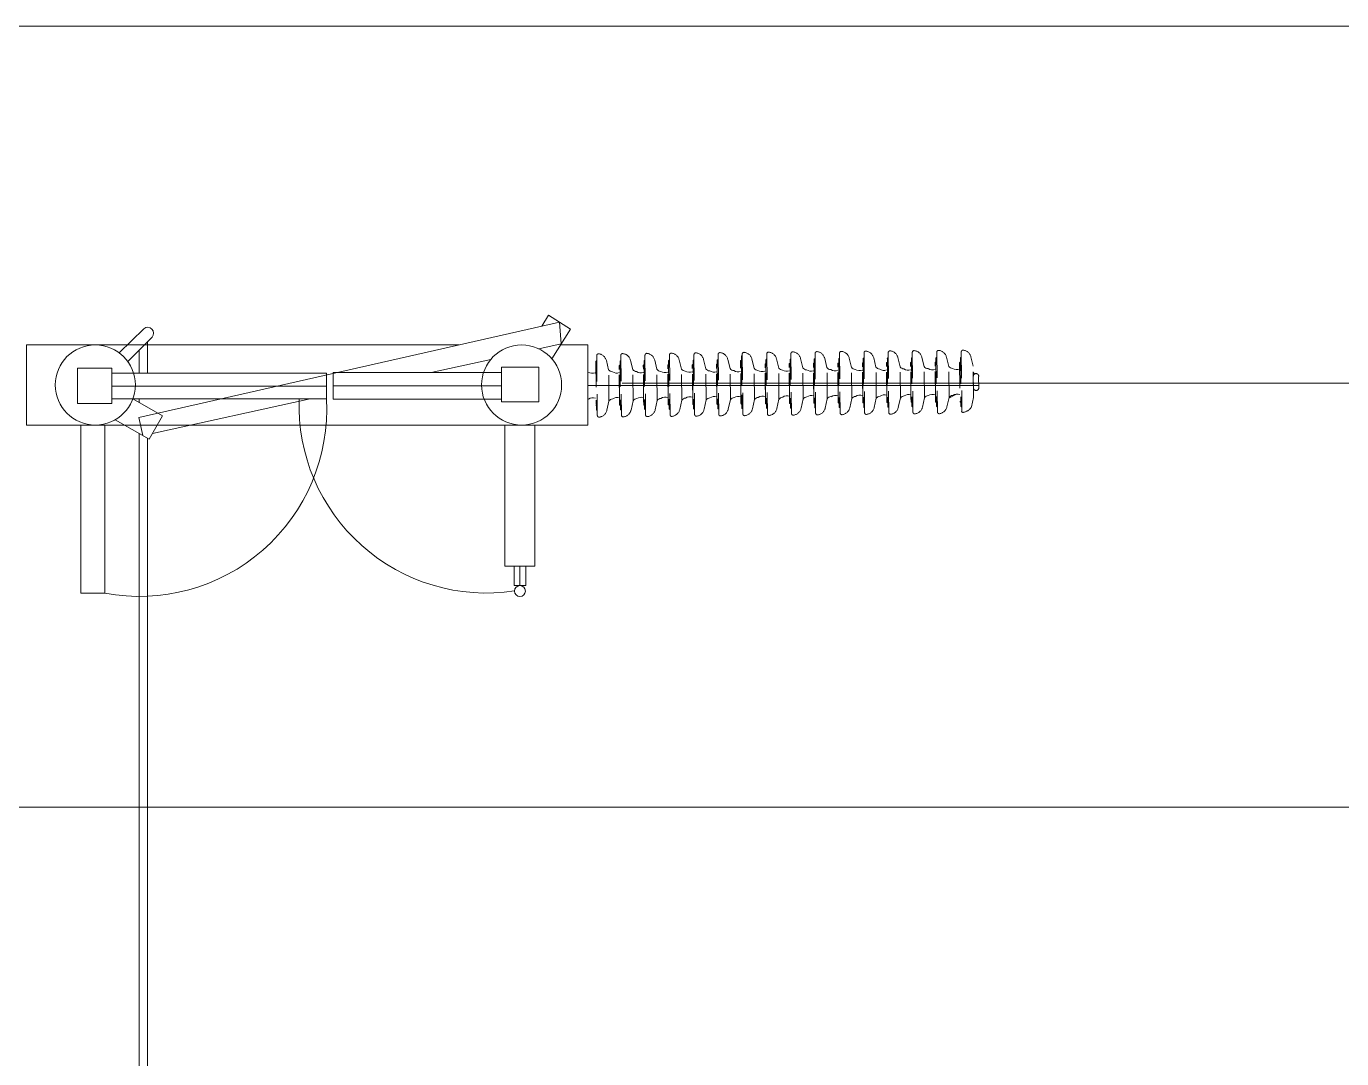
# Model space of a CAD drawing. Header units: inches. Extents: x 3989 to 4711, y 2881 to 3348.
# Drawn here: x 4179.83 to 4205.35, y 3049.11 to 3069.14 of the extents above; entities that cross this region are included whole.
import ezdxf

# ---------------------------------------------------------------- set-up
doc = ezdxf.new("R2010")
doc.units = ezdxf.units.IN
doc.header["$MEASUREMENT"] = 0
doc.linetypes.add('DASHED', pattern=[0.75, 0.5, -0.25])
doc.layers.add('COTAS', color=4, linetype='Continuous')
doc.layers.add('medidas', color=3, linetype='Continuous')

# ---------------------------------------------------------------- blocks, each defined once
blk = doc.blocks.new('*U13')
at = {"color": 0, "linetype": 'DASHED', "lineweight": 0}
for p, q in [((-124.367, -90.294), (-124.379, -91.453)), ((-124.368, -90.3), (-124.379, -91.46)), ((-123.892, -90.298), (-123.904, -91.458)), ((-123.417, -90.303), (-123.429, -91.463)), ((-122.949, -90.308), (-122.961, -91.468)), ((-122.481, -90.313), (-122.492, -91.473)), ((-122.006, -90.318), (-122.017, -91.477)), ((-121.53, -90.322), (-121.542, -91.482)), ((-124.605, -91.18), (-124.599, -90.569)), ((-124.555, -90.39), (-124.599, -90.569)), ((-124.351, -90.412), (-124.361, -91.349)), ((-124.335, -90.5), (-124.343, -91.261)), ((-124.13, -91.179), (-124.124, -90.574)), ((-124.08, -90.395), (-124.124, -90.574)), ((-123.885, -90.401), (-123.893, -90.401)), ((-123.876, -90.41), (-123.886, -91.347)), ((-123.868, -90.49), (-123.877, -90.49)), ((-123.867, -91.175), (-123.86, -90.57)), ((-123.655, -91.183), (-123.649, -90.578)), ((-123.605, -90.399), (-123.649, -90.578)), ((-123.41, -90.406), (-123.418, -90.406)), ((-123.401, -90.415), (-123.411, -91.352)), ((-123.393, -90.494), (-123.402, -90.494)), ((-123.391, -91.179), (-123.385, -90.574)), ((-123.137, -90.404), (-123.18, -90.583)), ((-122.941, -90.411), (-122.95, -90.411)), ((-122.933, -90.42), (-122.942, -91.357)), ((-122.925, -90.499), (-122.934, -90.499)), ((-122.923, -91.184), (-122.917, -90.579)), ((-122.668, -90.409), (-122.712, -90.588)), ((-122.473, -90.416), (-122.482, -90.416)), ((-122.465, -90.424), (-122.474, -91.361)), ((-122.457, -90.504), (-122.465, -90.504)), ((-122.193, -90.414), (-122.237, -90.593)), ((-121.998, -90.42), (-122.007, -90.42)), ((-121.989, -90.429), (-121.999, -91.366)), ((-121.982, -90.509), (-121.99, -90.509)), ((-121.718, -90.418), (-121.762, -90.597)), ((-121.523, -90.425), (-121.531, -90.425)), ((-121.514, -90.434), (-121.524, -91.371)), ((-121.506, -90.513), (-121.515, -90.513)), ((-121.25, -90.423), (-121.294, -90.602)), ((-121.062, -90.327), (-121.074, -91.487)), ((-121.055, -90.43), (-121.063, -90.43)), ((-121.046, -90.439), (-121.055, -91.376)), ((-121.038, -90.518), (-121.047, -90.518)), ((-120.782, -90.428), (-120.825, -90.607)), ((-120.594, -90.332), (-120.606, -91.492)), ((-120.594, -90.332), (-120.606, -91.492)), ((-120.586, -90.435), (-120.595, -90.435)), ((-120.578, -90.444), (-120.587, -91.381)), ((-120.578, -90.444), (-120.587, -91.381)), ((-120.306, -90.433), (-120.35, -90.611)), ((-120.119, -90.336), (-120.131, -91.496)), ((-120.119, -90.336), (-120.131, -91.496)), ((-120.11, -90.368), (-120.119, -90.368)), ((-120.103, -90.448), (-120.112, -91.385)), ((-120.102, -90.377), (-120.111, -91.314)), ((-119.838, -90.438), (-119.882, -90.617)), ((-119.65, -90.341), (-119.662, -91.501)), ((-119.643, -90.444), (-119.652, -90.444)), ((-119.634, -90.453), (-119.644, -91.39)), ((-119.626, -90.533), (-119.635, -90.533)), ((-119.37, -90.442), (-119.414, -90.621)), ((-119.182, -90.346), (-119.194, -91.506)), ((-119.175, -90.449), (-119.183, -90.449)), ((-119.166, -90.458), (-119.176, -91.395)), ((-119.158, -90.537), (-119.167, -90.537)), ((-118.895, -90.447), (-118.938, -90.626)), ((-118.707, -90.351), (-118.719, -91.511)), ((-118.699, -90.454), (-118.708, -90.454)), ((-118.691, -90.463), (-118.7, -91.4)), ((-118.683, -90.542), (-118.692, -90.542)), ((-118.42, -90.452), (-118.463, -90.631)), ((-118.232, -90.356), (-118.244, -91.515)), ((-118.224, -90.458), (-118.233, -90.458)), ((-118.216, -90.467), (-118.225, -91.404)), ((-118.208, -90.547), (-118.217, -90.547)), ((-117.951, -90.457), (-117.995, -90.636)), ((-117.764, -90.361), (-117.775, -91.52)), ((-117.756, -90.463), (-117.765, -90.463)), ((-117.748, -90.472), (-117.757, -91.409)), ((-117.74, -90.552), (-117.748, -90.552)), ((-117.483, -90.462), (-117.527, -90.64)), ((-117.295, -90.365), (-117.307, -91.525)), ((-117.288, -90.468), (-117.296, -90.468)), ((-117.279, -90.477), (-117.289, -91.414)), ((-124.704, -90.772), (-124.707, -90.995)), ((-124.601, -90.773), (-124.603, -90.996)), ((-124.338, -90.769), (-124.34, -90.992)), ((-123.862, -90.767), (-123.865, -90.991)), ((-123.387, -90.771), (-123.39, -90.995)), ((-123.186, -91.188), (-123.18, -90.583)), ((-122.919, -90.777), (-122.921, -91)), ((-122.718, -91.193), (-122.712, -90.588)), ((-122.455, -91.189), (-122.449, -90.584)), ((-122.451, -90.781), (-122.453, -91.005)), ((-122.243, -91.198), (-122.237, -90.593)), ((-121.98, -91.194), (-121.974, -90.589)), ((-121.976, -90.786), (-121.978, -91.01)), ((-121.768, -91.202), (-121.762, -90.597)), ((-121.505, -91.198), (-121.499, -90.593)), ((-121.501, -90.791), (-121.503, -91.014)), ((-121.3, -91.207), (-121.294, -90.602)), ((-121.036, -91.203), (-121.03, -90.598)), ((-121.032, -90.796), (-121.035, -91.019)), ((-120.831, -91.212), (-120.825, -90.607)), ((-120.568, -91.208), (-120.562, -90.603)), ((-120.564, -90.8), (-120.566, -91.024)), ((-120.356, -91.217), (-120.35, -90.611)), ((-120.093, -91.213), (-120.087, -90.607)), ((-120.089, -90.805), (-120.091, -91.028)), ((-119.888, -91.222), (-119.882, -90.617)), ((-119.625, -91.218), (-119.619, -90.613)), ((-119.621, -90.81), (-119.623, -91.034)), ((-119.42, -91.226), (-119.414, -90.621)), ((-119.157, -91.222), (-119.15, -90.617)), ((-119.152, -90.815), (-119.155, -91.038)), ((-118.945, -91.231), (-118.938, -90.626)), ((-118.681, -91.227), (-118.675, -90.622)), ((-118.677, -90.82), (-118.68, -91.043)), ((-118.469, -91.236), (-118.463, -90.631)), ((-118.206, -91.232), (-118.2, -90.627)), ((-118.202, -90.824), (-118.204, -91.048)), ((-118.001, -91.241), (-117.995, -90.636)), ((-117.738, -91.237), (-117.732, -90.632)), ((-117.734, -90.829), (-117.736, -91.053)), ((-117.533, -91.246), (-117.527, -90.64)), ((-124.565, -91.36), (-124.605, -91.18)), ((-124.351, -91.269), (-124.36, -91.269)), ((-124.09, -91.358), (-124.13, -91.179)), ((-123.876, -91.268), (-123.885, -91.268)), ((-123.615, -91.363), (-123.655, -91.183)), ((-123.401, -91.272), (-123.41, -91.272)), ((-123.146, -91.368), (-123.186, -91.188)), ((-122.933, -91.277), (-122.941, -91.277)), ((-122.678, -91.373), (-122.718, -91.193)), ((-122.465, -91.282), (-122.473, -91.282)), ((-122.203, -91.377), (-122.243, -91.198)), ((-121.989, -91.287), (-121.998, -91.287)), ((-121.728, -91.382), (-121.768, -91.202)), ((-121.514, -91.291), (-121.523, -91.291)), ((-121.26, -91.387), (-121.3, -91.207)), ((-121.046, -91.296), (-121.055, -91.296)), ((-120.791, -91.392), (-120.831, -91.212)), ((-120.578, -91.301), (-120.586, -91.301)), ((-120.316, -91.396), (-120.356, -91.217)), ((-120.103, -91.306), (-120.111, -91.305)), ((-119.848, -91.401), (-119.888, -91.222)), ((-119.634, -91.311), (-119.643, -91.311)), ((-119.38, -91.406), (-119.42, -91.226)), ((-119.166, -91.315), (-119.175, -91.315)), ((-118.905, -91.411), (-118.945, -91.231)), ((-118.691, -91.32), (-118.7, -91.32)), ((-118.429, -91.415), (-118.469, -91.236)), ((-118.216, -91.325), (-118.224, -91.325)), ((-117.961, -91.421), (-118.001, -91.241)), ((-117.748, -91.33), (-117.756, -91.33)), ((-117.493, -91.425), (-117.533, -91.246)), ((-117.279, -91.335), (-117.288, -91.334)), ((-124.37, -91.357), (-124.378, -91.357)), ((-123.894, -91.356), (-123.903, -91.356)), ((-123.419, -91.36), (-123.428, -91.36)), ((-122.951, -91.365), (-122.96, -91.365)), ((-122.483, -91.37), (-122.491, -91.37)), ((-122.008, -91.375), (-122.016, -91.375)), ((-121.532, -91.379), (-121.541, -91.379)), ((-121.064, -91.384), (-121.073, -91.384)), ((-120.596, -91.389), (-120.605, -91.389)), ((-120.121, -91.394), (-120.129, -91.393)), ((-119.653, -91.399), (-119.661, -91.399)), ((-119.184, -91.403), (-119.193, -91.403)), ((-118.709, -91.408), (-118.718, -91.408)), ((-118.234, -91.413), (-118.243, -91.413)), ((-117.766, -91.418), (-117.774, -91.418)), ((-117.298, -91.423), (-117.306, -91.422))]:
    blk.add_line(p, q, dxfattribs=at)
at = {"color": 0, "lineweight": 0}
for p, q in [((-123.86, -90.498), (-123.86, -90.57)), ((-123.385, -90.503), (-123.385, -90.574)), ((-122.916, -90.508), (-122.917, -90.579)), ((-122.448, -90.513), (-122.449, -90.584)), ((-121.973, -90.518), (-121.974, -90.589)), ((-121.498, -90.522), (-121.499, -90.593)), ((-121.03, -90.527), (-121.03, -90.598)), ((-120.561, -90.532), (-120.562, -90.603)), ((-120.086, -90.536), (-120.087, -90.607)), ((-120.085, -90.465), (-120.086, -90.536)), ((-119.618, -90.541), (-119.619, -90.613)), ((-119.15, -90.546), (-119.15, -90.617)), ((-118.675, -90.551), (-118.675, -90.622)), ((-118.199, -90.555), (-118.2, -90.627)), ((-117.731, -90.561), (-117.732, -90.632)), ((-124.276, -91.112), (-124.127, -91.191)), ((-123.867, -91.175), (-123.867, -91.259)), ((-123.391, -91.179), (-123.392, -91.264)), ((-122.923, -91.184), (-122.924, -91.269)), ((-122.455, -91.189), (-122.456, -91.273)), ((-121.98, -91.194), (-121.981, -91.278)), ((-121.505, -91.198), (-121.506, -91.283)), ((-121.036, -91.203), (-121.037, -91.288)), ((-120.568, -91.208), (-120.569, -91.293)), ((-120.093, -91.213), (-120.094, -91.297)), ((-119.625, -91.218), (-119.626, -91.302)), ((-119.157, -91.222), (-119.157, -91.307)), ((-118.681, -91.227), (-118.682, -91.312)), ((-118.206, -91.232), (-118.207, -91.316)), ((-117.738, -91.237), (-117.739, -91.321))]:
    blk.add_line(p, q, dxfattribs=at)
at = {"lineweight": 0}
blk.add_line((-117.786, -90.9), (-168.36, -90.9), dxfattribs=at)
at = {"color": 0, "lineweight": 0}
blk.add_lwpolyline([(-124.621, -90.724), (-124.6, -90.685)], dxfattribs=at)
at = {"color": 0, "linetype": 'DASHED', "lineweight": 0}
for centre, radius, start, end in [((-124.387, -90.431), 0.173, 96.1367, 166.2887), ((-124.402, -90.293), 0.0346, 359.4188, 96.1367), ((-123.912, -90.436), 0.173, 96.1367, 166.2887), ((-123.927, -90.298), 0.0346, 359.4188, 96.1367), ((-123.437, -90.44), 0.173, 96.1367, 166.2887), ((-123.452, -90.303), 0.0346, 359.4188, 96.1367), ((-122.969, -90.445), 0.173, 96.1367, 166.2887), ((-122.984, -90.308), 0.0346, 359.4188, 96.1367), ((-122.5, -90.45), 0.173, 96.1367, 166.2887), ((-122.515, -90.312), 0.0346, 359.4188, 96.1367), ((-122.025, -90.455), 0.173, 96.1367, 166.2887), ((-122.04, -90.317), 0.0346, 359.4188, 96.1367), ((-121.55, -90.459), 0.173, 96.1367, 166.2887), ((-121.565, -90.322), 0.0346, 359.4188, 96.1367), ((-121.082, -90.464), 0.173, 96.1367, 166.2887), ((-121.097, -90.327), 0.0346, 359.4188, 96.1367), ((-120.614, -90.469), 0.173, 96.1367, 166.2887), ((-120.628, -90.332), 0.0346, 359.4188, 96.1367), ((-120.139, -90.474), 0.173, 96.1367, 166.2887), ((-120.153, -90.336), 0.0346, 359.4188, 96.1367), ((-119.67, -90.479), 0.173, 96.1367, 166.2887), ((-119.685, -90.341), 0.0346, 359.4188, 96.1367), ((-119.202, -90.483), 0.173, 96.1367, 166.2887), ((-119.217, -90.346), 0.0346, 359.4188, 96.1367), ((-118.727, -90.488), 0.173, 96.1367, 166.2887), ((-118.742, -90.351), 0.0346, 359.4188, 96.1367), ((-118.252, -90.493), 0.173, 96.1367, 166.2887), ((-118.267, -90.355), 0.0346, 359.4188, 96.1367), ((-124.36, -90.41), 0.00864, 359.4188, 89.4188), ((-124.344, -90.5), 0.00864, 359.4188, 89.4188), ((-123.885, -90.41), 0.00864, 359.4188, 89.4188), ((-123.868, -90.498), 0.00864, 359.4188, 89.4188), ((-123.41, -90.414), 0.00864, 359.4188, 89.4188), ((-123.393, -90.503), 0.00864, 359.4188, 89.4188), ((-122.941, -90.42), 0.00864, 359.4188, 89.4188), ((-122.925, -90.508), 0.00864, 359.4188, 89.4188), ((-122.473, -90.424), 0.00864, 359.4188, 89.4188), ((-122.457, -90.513), 0.00864, 359.4188, 89.4188), ((-121.998, -90.429), 0.00864, 359.4188, 89.4188), ((-121.982, -90.517), 0.00864, 359.4188, 89.4188), ((-121.523, -90.434), 0.00864, 359.4188, 89.4188), ((-121.506, -90.522), 0.00864, 359.4188, 89.4188), ((-121.055, -90.439), 0.00864, 359.4188, 89.4188), ((-121.038, -90.527), 0.00864, 359.4188, 89.4188), ((-120.586, -90.443), 0.00864, 359.4188, 89.4188), ((-120.57, -90.532), 0.00864, 359.4188, 89.4188), ((-120.111, -90.377), 0.00864, 359.4188, 89.4188), ((-120.094, -90.465), 0.00864, 359.4188, 89.4188), ((-119.643, -90.453), 0.00864, 359.4188, 89.4188), ((-119.627, -90.541), 0.00864, 359.4188, 89.4188), ((-119.175, -90.458), 0.00864, 359.4188, 89.4188), ((-119.158, -90.546), 0.00864, 359.4188, 89.4188), ((-118.7, -90.463), 0.00864, 359.4188, 89.4188), ((-118.683, -90.551), 0.00864, 359.4188, 89.4188), ((-118.224, -90.467), 0.00864, 359.4188, 89.4188), ((-118.208, -90.555), 0.00864, 359.4188, 89.4188), ((-117.783, -90.498), 0.173, 96.1367, 166.2887), ((-117.798, -90.36), 0.0346, 359.4188, 96.1367), ((-117.756, -90.472), 0.00864, 359.4188, 89.4188), ((-117.74, -90.561), 0.00864, 359.4188, 89.4188), ((-117.315, -90.503), 0.173, 96.1367, 166.2887), ((-117.33, -90.365), 0.0346, 359.4188, 96.1367), ((-117.288, -90.477), 0.00864, 359.4188, 89.4188), ((-124.653, -90.766), 0.0522, 352.1235, 186.7141), ((-124.655, -90.989), 0.0522, 172.1235, 6.7141), ((-124.351, -91.261), 0.00864, 269.4188, 359.4188), ((-123.876, -91.259), 0.00864, 269.4188, 359.4188), ((-123.401, -91.263), 0.00864, 269.4188, 359.4188), ((-122.933, -91.269), 0.00864, 269.4188, 359.4188), ((-122.464, -91.273), 0.00864, 269.4188, 359.4188), ((-121.989, -91.278), 0.00864, 269.4188, 359.4188), ((-121.514, -91.283), 0.00864, 269.4188, 359.4188), ((-121.046, -91.288), 0.00864, 269.4188, 359.4188), ((-120.578, -91.292), 0.00864, 269.4188, 359.4188), ((-120.103, -91.297), 0.00864, 269.4188, 359.4188), ((-119.634, -91.302), 0.00864, 269.4188, 359.4188), ((-119.166, -91.307), 0.00864, 269.4188, 359.4188), ((-118.691, -91.312), 0.00864, 269.4188, 359.4188), ((-118.216, -91.316), 0.00864, 269.4188, 359.4188), ((-117.748, -91.321), 0.00864, 269.4188, 359.4188), ((-124.383, -91.255), 0.21, 210.153, 260.354), ((-124.4, -91.433), 0.0346, 237.726, 334.4439), ((-124.37, -91.349), 0.00864, 269.4188, 359.4188), ((-123.921, -91.321), 0.173, 192.5488, 262.7008), ((-123.939, -91.458), 0.0346, 262.7008, 359.4188), ((-123.894, -91.347), 0.00864, 269.4188, 359.4188), ((-123.446, -91.325), 0.173, 192.5488, 262.7008), ((-123.464, -91.462), 0.0346, 262.7008, 359.4188), ((-123.419, -91.351), 0.00864, 269.4188, 359.4188), ((-122.978, -91.33), 0.173, 192.5488, 262.7008), ((-122.995, -91.468), 0.0346, 262.7008, 359.4188), ((-122.951, -91.357), 0.00864, 269.4188, 359.4188), ((-122.509, -91.335), 0.173, 192.5488, 262.7008), ((-122.527, -91.472), 0.0346, 262.7008, 359.4188), ((-122.483, -91.361), 0.00864, 269.4188, 359.4188), ((-122.034, -91.34), 0.173, 192.5488, 262.7008), ((-122.052, -91.477), 0.0346, 262.7008, 359.4188), ((-122.008, -91.366), 0.00864, 269.4188, 359.4188), ((-121.559, -91.344), 0.173, 192.5488, 262.7008), ((-121.577, -91.482), 0.0346, 262.7008, 359.4188), ((-121.532, -91.371), 0.00864, 269.4188, 359.4188), ((-121.091, -91.349), 0.173, 192.5488, 262.7008), ((-121.108, -91.487), 0.0346, 262.7008, 359.4188), ((-121.064, -91.376), 0.00864, 269.4188, 359.4188), ((-120.623, -91.354), 0.173, 192.5488, 262.7008), ((-120.64, -91.491), 0.0346, 262.7008, 359.4188), ((-120.596, -91.38), 0.00864, 269.4188, 359.4188), ((-120.148, -91.359), 0.173, 192.5488, 262.7008), ((-120.165, -91.496), 0.0346, 262.7008, 359.4188), ((-120.121, -91.385), 0.00864, 269.4188, 359.4188), ((-119.679, -91.364), 0.173, 192.5488, 262.7008), ((-119.697, -91.501), 0.0346, 262.7008, 359.4188), ((-119.652, -91.39), 0.00864, 269.4188, 359.4188), ((-119.211, -91.369), 0.173, 192.5488, 262.7008), ((-119.229, -91.506), 0.0346, 262.7008, 359.4188), ((-119.184, -91.395), 0.00864, 269.4188, 359.4188), ((-118.736, -91.373), 0.173, 192.5488, 262.7008), ((-118.753, -91.511), 0.0346, 262.7008, 359.4188), ((-118.709, -91.4), 0.00864, 269.4188, 359.4188), ((-118.261, -91.378), 0.173, 192.5488, 262.7008), ((-118.278, -91.515), 0.0346, 262.7008, 359.4188), ((-118.234, -91.404), 0.00864, 269.4188, 359.4188), ((-117.792, -91.383), 0.173, 192.5488, 262.7008), ((-117.81, -91.52), 0.0346, 262.7008, 359.4188), ((-117.766, -91.409), 0.00864, 269.4188, 359.4188), ((-117.324, -91.388), 0.173, 192.5488, 262.7008), ((-117.342, -91.525), 0.0346, 262.7008, 359.4188), ((-117.297, -91.414), 0.00864, 269.4188, 359.4188)]:
    blk.add_arc(centre, radius, start, end, dxfattribs=at)
at = {"color": 0, "lineweight": 0}
for centre, radius, start, end in [((-124.201, -90.518), 0.0951, 272.6444, 324.4611), ((-123.726, -90.523), 0.0951, 272.6444, 324.4611), ((-124.28, -90.483), 0.154, 248.4501, 302.5401), ((-123.805, -90.488), 0.154, 248.4501, 302.5401), ((-123.336, -90.493), 0.154, 251.1672, 302.5401), ((-123.258, -90.528), 0.0951, 272.6444, 324.4611), ((-122.868, -90.498), 0.154, 251.1672, 302.5401), ((-122.789, -90.533), 0.0951, 272.6444, 324.4611), ((-122.393, -90.502), 0.154, 248.4501, 302.5401), ((-122.314, -90.537), 0.0951, 272.6444, 324.4611), ((-121.918, -90.507), 0.154, 248.4501, 302.5401), ((-121.839, -90.542), 0.0951, 272.6444, 324.4611), ((-121.449, -90.512), 0.154, 251.1672, 302.5401), ((-121.371, -90.547), 0.0951, 272.6444, 324.4611), ((-120.981, -90.517), 0.154, 251.1672, 302.5401), ((-120.903, -90.552), 0.0951, 272.6444, 324.4611), ((-120.506, -90.521), 0.154, 251.1672, 302.5401), ((-120.428, -90.556), 0.0951, 272.6444, 324.4611), ((-120.038, -90.526), 0.154, 251.1672, 302.5401), ((-119.959, -90.561), 0.0951, 272.6444, 324.4611), ((-119.57, -90.531), 0.154, 251.1672, 302.5401), ((-119.491, -90.566), 0.0951, 272.6444, 324.4611), ((-119.094, -90.536), 0.154, 248.4501, 302.5401), ((-119.016, -90.571), 0.0951, 272.6444, 324.4611), ((-118.619, -90.541), 0.154, 248.4501, 302.5401), ((-118.541, -90.576), 0.0951, 272.6444, 324.4611), ((-118.151, -90.545), 0.154, 251.1672, 302.5401), ((-118.073, -90.58), 0.0951, 272.6444, 324.4611), ((-117.683, -90.55), 0.154, 251.1672, 302.5401), ((-117.604, -90.585), 0.0951, 272.6444, 324.4611), ((-117.215, -90.555), 0.154, 251.1672, 302.5401), ((-124.288, -91.266), 0.154, 56.2975, 110.3874), ((-124.208, -91.232), 0.0951, 34.3765, 86.1931), ((-123.812, -91.27), 0.154, 56.2975, 110.3874), ((-123.733, -91.237), 0.0951, 34.3765, 86.1931), ((-123.344, -91.275), 0.154, 56.2975, 107.6703), ((-123.265, -91.242), 0.0951, 34.3765, 86.1931), ((-122.876, -91.28), 0.154, 56.2975, 107.6703), ((-122.797, -91.247), 0.0951, 34.3765, 86.1931), ((-122.401, -91.285), 0.154, 56.2975, 110.3874), ((-122.322, -91.251), 0.0951, 34.3765, 86.1931), ((-121.926, -91.29), 0.154, 56.2975, 110.3874), ((-121.846, -91.256), 0.0951, 34.3765, 86.1931), ((-121.457, -91.294), 0.154, 56.2975, 107.6703), ((-121.378, -91.261), 0.0951, 34.3765, 86.1931), ((-120.989, -91.299), 0.154, 56.2975, 107.6703), ((-120.91, -91.266), 0.0951, 34.3765, 86.1931), ((-120.514, -91.304), 0.154, 56.2975, 110.3874), ((-120.435, -91.271), 0.0951, 34.3765, 86.1931), ((-120.046, -91.309), 0.154, 56.2975, 107.6703), ((-119.967, -91.275), 0.0951, 34.3765, 86.1931), ((-119.577, -91.313), 0.154, 56.2975, 107.6703), ((-119.498, -91.28), 0.0951, 34.3765, 86.1931), ((-119.102, -91.318), 0.154, 56.2975, 110.3874), ((-119.023, -91.285), 0.0951, 34.3765, 86.1931), ((-118.627, -91.323), 0.154, 56.2975, 110.3874), ((-118.548, -91.29), 0.0951, 34.3765, 86.1931), ((-118.159, -91.328), 0.154, 56.2975, 107.6703), ((-118.08, -91.294), 0.0951, 34.3765, 86.1931), ((-117.691, -91.333), 0.154, 56.2975, 107.6703), ((-117.612, -91.299), 0.0951, 34.3765, 86.1931), ((-117.222, -91.337), 0.154, 56.2975, 107.6703)]:
    blk.add_arc(centre, radius, start, end, dxfattribs=at)
at = {"layer": 'COTAS', "color": 0, "lineweight": 0}
for p, q in [((-116.787, -89.85), (-116.361, -89.583)), ((-116.607, -90.139), (-116.574, -89.717)), ((-116.574, -89.717), (-108.415, -91.566)), ((-116.361, -89.583), (-116.229, -89.795)), ((-116.426, -90.427), (-116.787, -89.85)), ((-108.197, -90.478), (-108.671, -90.008)), ((-108.509, -89.844), (-108.034, -90.314)), ((-117.121, -90.159), (-117.121, -91.712)), ((-117.121, -90.159), (-116.594, -90.159)), ((-116.607, -90.139), (-116.172, -90.234)), ((-114.623, -90.159), (-106.233, -90.159)), ((-108.581, -90.108), (-108.581, -90.703)), ((-108.42, -90.257), (-108.42, -90.703)), ((-106.233, -91.712), (-106.233, -90.159)), ((-115.242, -90.438), (-114.084, -90.691)), ((-115.451, -90.59), (-116.175, -90.59)), ((-116.175, -90.59), (-116.175, -90.935)), ((-115.451, -91.264), (-115.451, -90.59)), ((-112.18, -90.691), (-115.451, -90.691)), ((-115.451, -90.691), (-115.451, -91.209)), ((-112.18, -91.209), (-112.18, -90.691)), ((-107.887, -90.703), (-112.054, -90.703)), ((-112.054, -90.703), (-111.985, -90.703)), ((-111.985, -90.703), (-112.054, -90.703)), ((-112.054, -90.703), (-112.054, -91.206)), ((-107.223, -90.611), (-107.887, -90.611)), ((-107.887, -90.611), (-107.887, -91.293)), ((-107.223, -90.935), (-107.223, -90.611)), ((-124.706, -90.948), (-117.132, -90.948)), ((-116.175, -90.935), (-116.175, -91.264)), ((-115.451, -91.209), (-115.451, -90.95)), ((-115.451, -90.95), (-112.18, -90.95)), ((-112.054, -90.955), (-107.887, -90.955)), ((-107.223, -91.293), (-107.223, -90.935)), ((-116.175, -91.264), (-115.451, -91.264)), ((-115.451, -91.209), (-112.18, -91.209)), ((-112.054, -91.206), (-108.297, -91.206)), ((-111.735, -91.206), (-108.677, -91.876)), ((-108.297, -91.206), (-108.872, -91.532)), ((-108.42, -91.206), (-108.42, -91.276)), ((-108.297, -91.206), (-107.887, -91.206)), ((-107.887, -91.293), (-107.223, -91.293)), ((-108.872, -91.532), (-108.615, -91.985)), ((-108.415, -91.566), (-108.494, -91.916)), ((-117.121, -91.712), (-106.233, -91.712)), ((-116.098, -94.448), (-116.098, -91.712)), ((-115.515, -94.448), (-115.515, -91.712)), ((-108.615, -91.985), (-107.955, -91.61)), ((-107.753, -94.976), (-107.753, -91.712)), ((-107.286, -94.976), (-107.286, -91.712)), ((-108.582, -91.966), (-108.583, -105.49)), ((-108.42, -91.874), (-108.42, -105.512)), ((-116.098, -94.448), (-115.515, -94.448)), ((-115.919, -94.828), (-115.919, -94.448)), ((-115.806, -94.448), (-115.806, -94.828)), ((-115.693, -94.828), (-115.693, -94.448)), ((-115.806, -94.828), (-115.919, -94.828)), ((-115.806, -94.828), (-115.693, -94.828)), ((-107.753, -94.976), (-107.286, -94.976))]:
    blk.add_line(p, q, dxfattribs=at)
for centre, radius in [((-115.838, -90.935), 0.777), ((-107.569, -90.935), 0.777), ((-115.806, -94.934), 0.106)]:
    blk.add_circle(centre, radius, dxfattribs=at)
blk.add_arc((-108.585, -89.931), 0.116, 48.6858, 221.927, dxfattribs=at)
at = {"layer": 'COTAS', "color": 1, "lineweight": 0}
for centre, radius, start, end in [((-115.16, -91.333), 3.64, 261.4644, 2.0074), ((-108.426, -91.406), 3.633, 176.841, 280.6721)]:
    blk.add_arc(centre, radius, start, end, dxfattribs=at)
at = {"layer": 'medidas', "color": 0, "lineweight": 0}
for p, q in [((-124.36, -90.402), (-124.369, -90.402)), ((-124.344, -90.491), (-124.352, -90.491))]:
    blk.add_line(p, q, dxfattribs=at)
blk = doc.blocks.new('*U14')
at = {"color": 0, "linetype": 'ByBlock', "lineweight": -2, "transparency": 16777216}
blk.add_blockref('*U13', (260, 0), dxfattribs=at)

msp = doc.modelspace()

# ---------------------------------------------------------------- linework, layer by layer
at = {"color": 3, "lineweight": 0}
for p, q in [((4061.7335, 3069.1429), (4289.23691, 3069.1429)), ((4289.1711, 3053.99282), (4061.72619, 3053.99282))]:
    msp.add_line(p, q, dxfattribs=at)

# ---------------------------------------------------------------- block references
at = {"lineweight": 0, "xscale": -1}
msp.add_blockref('*U14', (4333.6009, 3153.11752), dxfattribs=at)

doc.saveas('drawing.dxf')
